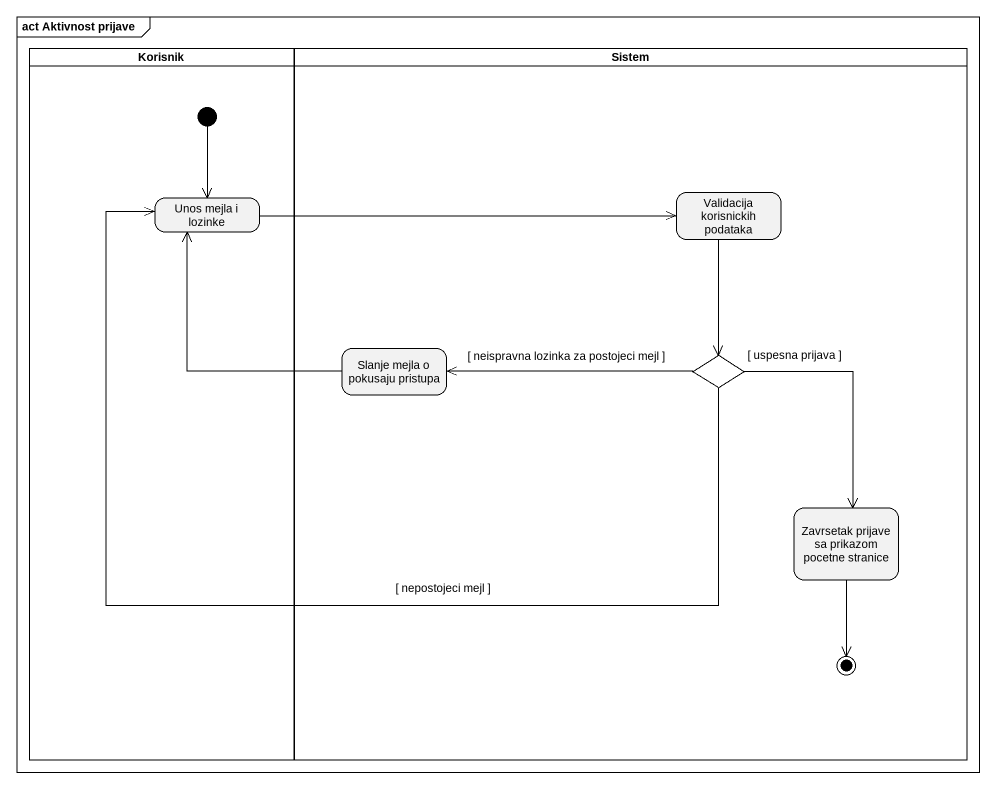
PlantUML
@startuml
mainframe act Aktivnost prijave
hide empty description
state Korisnik <<partition>> {
  state "Unos mejla i lozinke" as Unos_mejla_i_lozinke
  [*] --> Unos_mejla_i_lozinke
}
state Sistem <<partition>> {
  state "Validacija korisnickih podataka" as Validacija_korisnickih
  state "Slanje mejla o pokusaju pristupa" as Slanje_mejla_o_pokusaju
  state choice1 <<choice>>
  state "Zavrsetak prijave sa prikazom pocetne stranice" as Zavrsetak_prijave_sa
  Zavrsetak_prijave_sa --> [*]
}
Validacija_korisnickih --> choice1
Unos_mejla_i_lozinke -right-> Validacija_korisnickih
Slanje_mejla_o_pokusaju -up-> Unos_mejla_i_lozinke
choice1 -left-> Unos_mejla_i_lozinke : [ nepostojeci mejl ]
choice1 -left-> Slanje_mejla_o_pokusaju : [ neispravna lozinka za postojeci mejl ]
choice1 --> Zavrsetak_prijave_sa : [ uspesna prijava ]
@enduml
